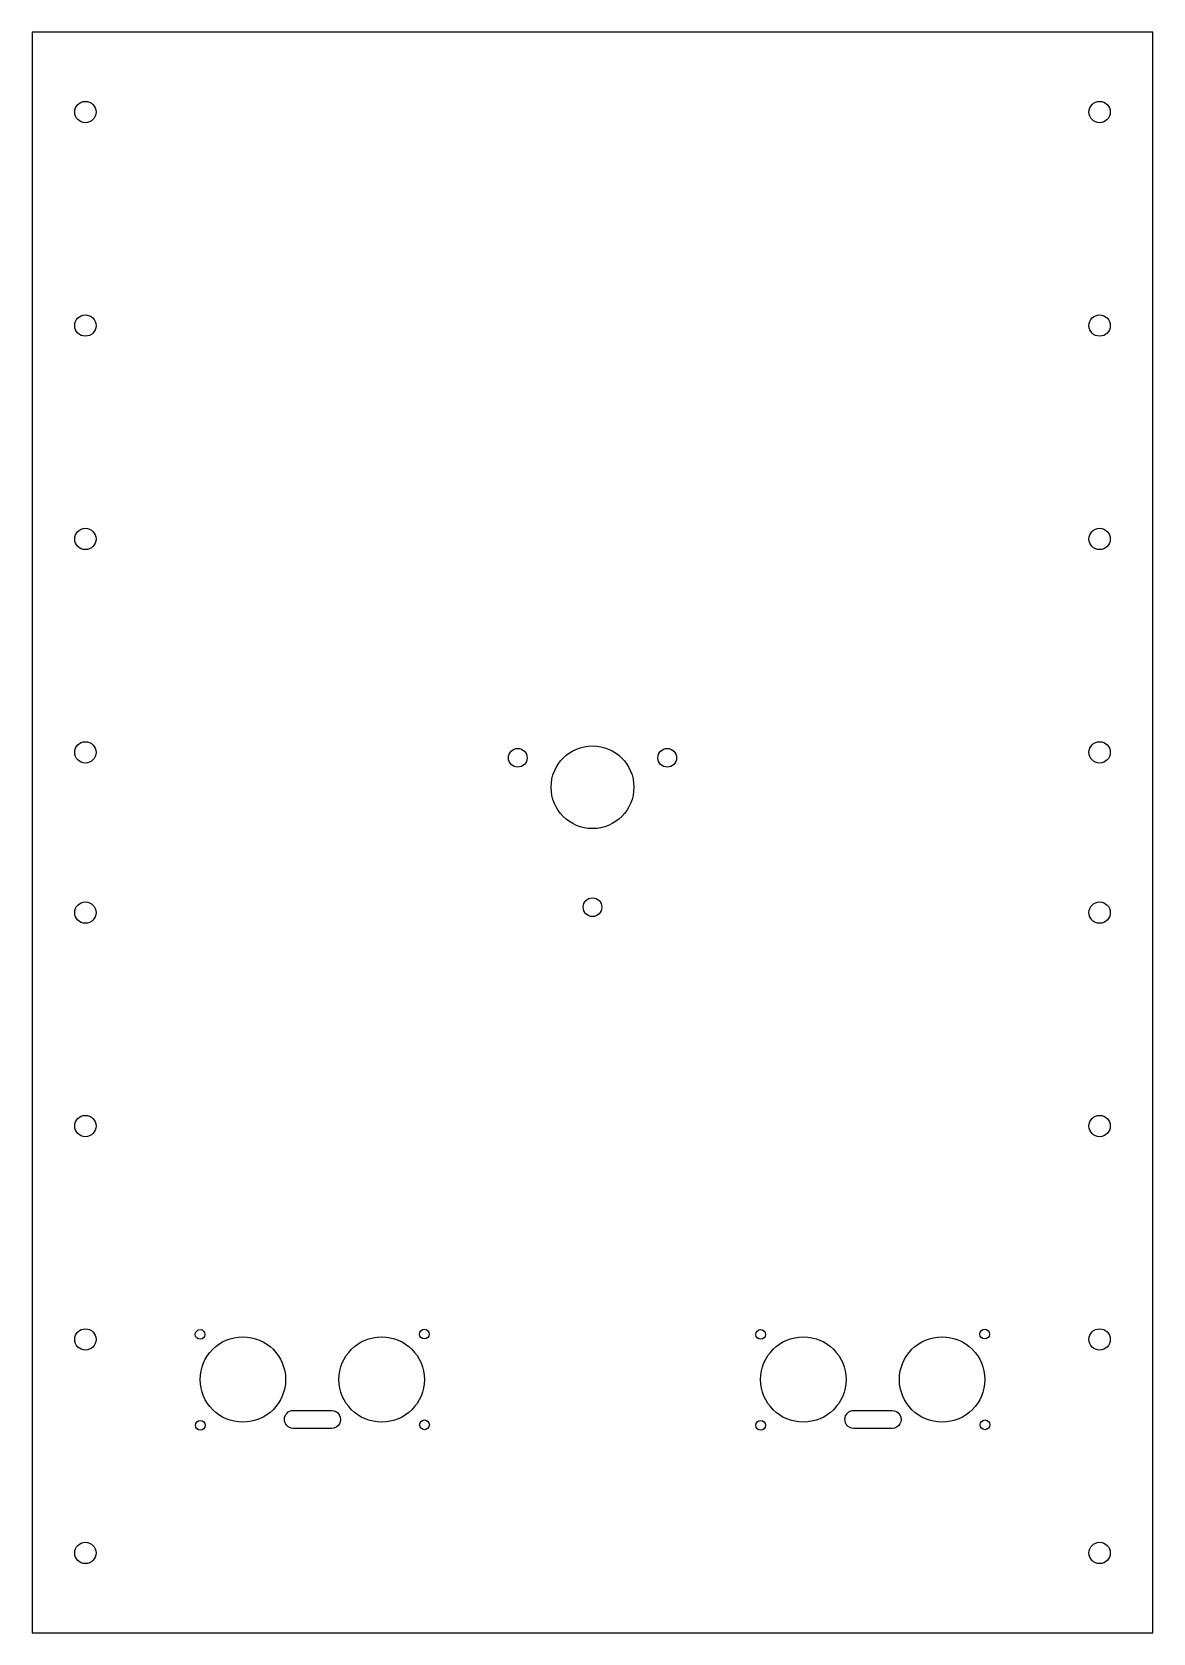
# Model space of a CAD drawing. Header units: millimetres. Extents: x -105 to 105, y -150 to 150.
import ezdxf

# ---------------------------------------------------------------- set-up
doc = ezdxf.new("R2010")
doc.units = ezdxf.units.MM

msp = doc.modelspace()

# ---------------------------------------------------------------- linework, layer by layer
msp.add_lwpolyline([(-105, 150), (-105, -150), (105, -150), (105, 150)], close=True)
for points in [[(-48.91, -108.29, -1.008057), (-48.89, -111.67), (-56.12, -111.67, -0.956157), (-56.07, -108.29)], [(56.11, -111.67), (48.88, -111.67, -0.956157), (48.93, -108.29), (56.09, -108.29, -1.008057)]]:
    msp.add_lwpolyline(points, format="xyb", close=True)
for centre, radius in [((-95, 135), 2), ((95, 135), 2), ((-95, 95), 2), ((95, 95), 2), ((-95, 55), 2), ((95, 55), 2), ((-95, 15), 2), ((-14, 14), 1.75), ((0, 8.48), 7.75), ((14, 14), 1.75), ((95, 15), 2), ((-95, -15), 2), ((0, -14), 1.75), ((95, -15), 2), ((-95, -55), 2), ((95, -55), 2), ((-95, -95), 2), ((95, -95), 2), ((-73.51, -94.06), 0.91), ((-65.5, -102.5), 8), ((-39.5, -102.5), 8), ((-31.52, -94), 0.91), ((31.49, -94.06), 0.91), ((39.5, -102.5), 8), ((65.5, -102.5), 8), ((73.48, -94), 0.91), ((-73.48, -111.08), 0.91), ((-31.47, -111), 0.91), ((31.52, -111.08), 0.91), ((73.53, -111), 0.91), ((-95, -135), 2), ((95, -135), 2)]:
    msp.add_circle(centre, radius)

doc.saveas('drawing.dxf')
